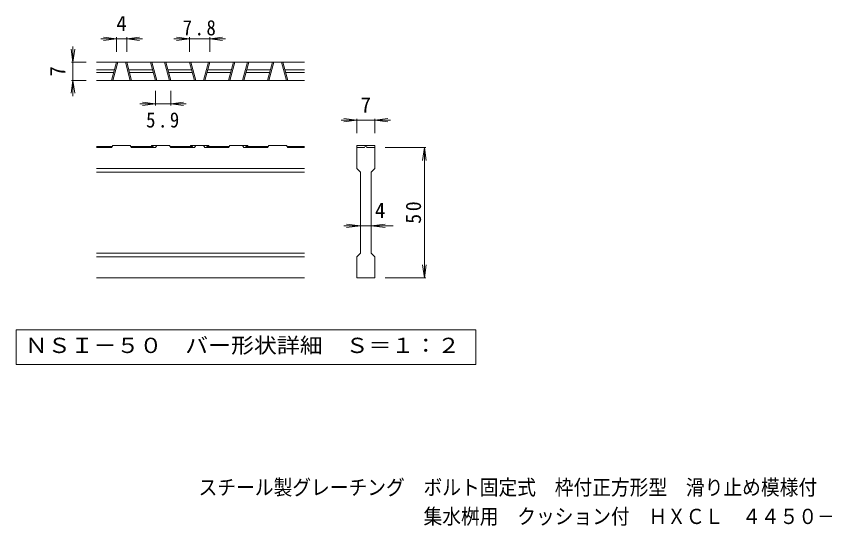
# Model space of a CAD drawing. Units: millimetres on the paper, enlarged 6 times, with parts at other scales. Extents: x -841 to 962, y -827 to 765.
# Drawn here: x -722 to 210, y -827 to -240 of the extents above; entities that cross this region are included whole.
import ezdxf
from ezdxf.enums import TextEntityAlignment as Align

# ---------------------------------------------------------------- set-up
doc = ezdxf.new("R2010")
doc.units = ezdxf.units.MM
doc.header["$LTSCALE"] = 6
for name, color, linetype, lineweight in [('D-0', 7, 'Continuous', 9), ('D-2', 3, 'Continuous', 9), ('D-4', 7, 'Continuous', 9)]:
    doc.layers.add(name, color=color, linetype=linetype, lineweight=lineweight)
doc.layers.add('F-5_F-5ﾚｲﾔ', color=2, linetype='Continuous')
doc.styles.add('ＭＳ ゴシック', font='')
doc.styles.get('ＭＳ ゴシック').set_extended_font_data('MS Gothic')

msp = doc.modelspace()

# ---------------------------------------------------------------- linework, layer by layer
at = {"layer": 'D-0'}
msp.add_lwpolyline([(-721.873, -601.733), (-721.873, -641.604), (-191.888, -641.604), (-191.888, -601.733)], close=True, dxfattribs=at)
at = {"layer": 'D-2'}
for p, q in [((-389.38, -293.332), (-629.38, -293.332)), ((-612.036, -314.333), (-606.409, -293.332)), ((-610.483, -314.333), (-604.856, -293.332)), ((-590.335, -314.333), (-595.962, -293.332)), ((-588.782, -314.333), (-594.409, -293.332)), ((-567.036, -293.332), (-561.409, -314.333)), ((-565.483, -293.332), (-559.856, -314.333)), ((-545.335, -314.333), (-550.962, -293.332)), ((-543.782, -314.333), (-549.409, -293.332)), ((-522.036, -293.332), (-516.409, -314.333)), ((-520.483, -293.332), (-514.856, -314.333)), ((-500.335, -293.332), (-505.962, -314.333)), ((-498.782, -293.332), (-504.409, -314.333)), ((-477.036, -314.333), (-471.409, -293.332)), ((-475.483, -314.333), (-469.856, -293.332)), ((-455.335, -293.332), (-460.962, -314.333)), ((-453.782, -293.332), (-459.409, -314.333)), ((-432.036, -314.333), (-426.409, -293.332)), ((-430.483, -314.333), (-424.856, -293.332)), ((-410.335, -314.333), (-415.962, -293.332)), ((-408.782, -314.333), (-414.409, -293.332)), ((-629.38, -302.333), (-608.821, -302.333)), ((-629.38, -305.333), (-609.625, -305.333)), ((-591.998, -302.333), (-564.625, -302.333)), ((-591.194, -305.333), (-563.821, -305.333)), ((-546.998, -302.333), (-519.625, -302.333)), ((-546.194, -305.333), (-518.821, -305.333)), ((-501.998, -305.333), (-474.625, -305.333)), ((-501.194, -302.333), (-473.821, -302.333)), ((-456.998, -305.333), (-429.625, -305.333)), ((-456.194, -302.333), (-428.821, -302.333)), ((-411.998, -302.333), (-389.38, -302.333)), ((-411.194, -305.333), (-389.38, -305.333)), ((-389.38, -314.333), (-629.38, -314.333)), ((-611.26, -390.533), (-629.38, -390.533)), ((-612.036, -391.733), (-610.483, -389.333)), ((-590.335, -389.333), (-610.483, -389.333)), ((-590.335, -389.333), (-588.782, -391.733)), ((-563.821, -390.533), (-589.559, -390.533)), ((-565.483, -389.333), (-566.26, -390.533)), ((-545.335, -389.333), (-565.483, -389.333)), ((-563.821, -390.533), (-563.821, -391.733)), ((-559.856, -389.333), (-561.409, -391.733)), ((-545.335, -389.333), (-543.782, -391.733)), ((-518.821, -390.533), (-544.559, -390.533)), ((-521.26, -390.533), (-520.483, -389.333)), ((-500.335, -389.333), (-520.483, -389.333)), ((-518.821, -390.533), (-518.821, -391.733)), ((-516.409, -391.733), (-514.856, -389.333)), ((-505.962, -389.333), (-504.409, -391.733)), ((-501.998, -390.533), (-501.998, -391.733)), ((-476.26, -390.533), (-501.998, -390.533)), ((-499.559, -390.533), (-500.335, -389.333)), ((-475.483, -389.333), (-477.036, -391.733)), ((-475.483, -389.333), (-455.335, -389.333)), ((-460.962, -389.333), (-459.409, -391.733)), ((-456.998, -390.533), (-431.26, -390.533)), ((-456.998, -390.533), (-456.998, -391.733)), ((-455.335, -389.333), (-454.559, -390.533)), ((-430.483, -389.333), (-432.036, -391.733)), ((-430.483, -389.333), (-410.335, -389.333)), ((-408.782, -391.733), (-410.335, -389.333)), ((-409.559, -390.533), (-389.38, -390.533)), ((-329.38, -389.333), (-329.38, -391.733)), ((-318.911, -390.533), (-318.85, -390.533)), ((-612.036, -391.733), (-629.38, -391.733)), ((-561.409, -391.733), (-588.782, -391.733)), ((-516.409, -391.733), (-543.782, -391.733)), ((-477.036, -391.733), (-504.409, -391.733)), ((-432.036, -391.733), (-459.409, -391.733)), ((-408.782, -391.733), (-389.38, -391.733)), ((-329.38, -415.733), (-329.38, -391.733)), ((-329.38, -391.733), (-320.38, -391.733)), ((-317.38, -391.733), (-308.38, -391.733)), ((-308.38, -391.733), (-308.38, -415.733)), ((-389.38, -415.733), (-629.38, -415.733)), ((-329.38, -415.733), (-324.88, -420.233)), ((-312.881, -420.233), (-308.38, -415.733)), ((-389.38, -420.233), (-629.38, -420.233)), ((-324.88, -513.233), (-324.88, -420.233)), ((-312.881, -420.233), (-312.881, -513.233)), ((-389.38, -513.233), (-629.38, -513.233)), ((-389.38, -517.733), (-629.38, -517.733)), ((-329.38, -517.733), (-324.88, -513.233)), ((-329.38, -541.733), (-329.38, -517.733)), ((-312.881, -513.233), (-308.38, -517.733)), ((-308.38, -517.733), (-308.38, -541.733)), ((-389.38, -541.733), (-629.38, -541.733)), ((-308.38, -541.733), (-329.38, -541.733))]:
    msp.add_line(p, q, dxfattribs=at)
msp.add_lwpolyline([(-329.38, -389.333), (-308.38, -389.333), (-308.38, -391.733)], dxfattribs=at)
for centre, start, end in [((-318.911, -392.033), 90, 168.46303), ((-318.85, -392.033), 11.53696, 90)]:
    msp.add_arc(centre, 1.5, start, end, dxfattribs=at)
at = {"layer": 'D-4'}
for p, q in [((-606.409, -266.332), (-624.409, -266.332)), ((-606.409, -266.332), (-621.281, -264.375)), ((-606.409, -266.332), (-621.281, -268.29)), ((-606.409, -264.532), (-606.409, -281.332)), ((-606.409, -266.332), (-594.409, -266.332)), ((-594.409, -266.332), (-579.537, -264.375)), ((-594.409, -264.532), (-594.409, -281.332)), ((-594.409, -266.332), (-579.537, -268.29)), ((-594.409, -266.332), (-576.409, -266.332)), ((-522.036, -266.332), (-540.036, -266.332)), ((-522.036, -266.332), (-536.908, -264.375)), ((-522.036, -266.332), (-536.908, -268.29)), ((-522.036, -264.532), (-522.036, -281.332)), ((-522.036, -266.332), (-498.782, -266.332)), ((-498.782, -266.332), (-483.911, -264.375)), ((-498.782, -264.532), (-498.782, -281.332)), ((-498.782, -266.332), (-483.911, -268.29)), ((-498.782, -266.332), (-480.782, -266.332)), ((-656.38, -293.332), (-658.338, -278.461)), ((-656.38, -293.332), (-656.38, -275.332)), ((-656.38, -293.332), (-654.422, -278.461)), ((-658.18, -293.332), (-641.38, -293.332)), ((-656.38, -293.332), (-656.38, -314.333)), ((-656.38, -314.333), (-658.338, -329.204)), ((-658.18, -314.333), (-641.38, -314.333)), ((-656.38, -314.333), (-654.422, -329.204)), ((-656.38, -314.333), (-656.38, -332.333)), ((-561.409, -343.133), (-561.409, -326.333)), ((-543.782, -343.133), (-543.782, -326.333)), ((-561.409, -341.333), (-579.409, -341.333)), ((-561.409, -341.333), (-576.281, -339.375)), ((-561.409, -341.333), (-576.281, -343.291)), ((-543.782, -341.333), (-528.911, -343.291)), ((-543.782, -341.333), (-525.782, -341.333)), ((-329.38, -360.233), (-347.38, -360.233)), ((-329.38, -360.233), (-344.252, -358.275)), ((-329.38, -360.233), (-344.252, -362.191)), ((-329.38, -358.433), (-329.38, -375.233)), ((-308.38, -360.233), (-329.38, -360.233)), ((-308.38, -360.233), (-293.509, -358.275)), ((-308.38, -358.433), (-308.38, -375.233)), ((-308.38, -360.233), (-293.509, -362.191)), ((-308.38, -360.233), (-290.38, -360.233)), ((-249.58, -391.733), (-296.38, -391.733)), ((-251.38, -391.733), (-253.338, -406.604)), ((-251.38, -391.733), (-249.422, -406.604)), ((-251.38, -541.733), (-251.38, -391.733)), ((-324.88, -481.733), (-344.38, -481.733)), ((-324.88, -481.733), (-341.252, -479.775)), ((-324.88, -481.733), (-341.252, -483.69)), ((-312.881, -481.733), (-324.88, -481.733)), ((-312.881, -481.733), (-296.509, -479.775)), ((-312.881, -481.733), (-296.509, -483.69)), ((-312.881, -481.733), (-287.381, -481.733)), ((-251.38, -541.733), (-253.338, -526.861)), ((-251.38, -541.733), (-249.422, -526.861)), ((-249.58, -541.733), (-296.38, -541.733))]:
    msp.add_line(p, q, dxfattribs=at)
msp.add_lwpolyline([(-561.409, -341.333), (-543.782, -341.333), (-528.911, -339.375)], dxfattribs=at)

# ---------------------------------------------------------------- texts
at = {"layer": 'D-0', "color": 2, "style": 'ＭＳ ゴシック', "width": 1.1}
msp.add_text('ＮＳＩ－５０\u3000バー形状詳細\u3000Ｓ＝１：２', height=17.6, dxfattribs=at).set_placement((-711.88, -633.668), align=Align.BOTTOM_LEFT)
at = {"layer": 'D-4', "color": 2, "style": 'ＭＳ ゴシック'}
for s, p in [('4', (-606.409, -262.732)), ('7', (-324.88, -356.633)), ('4', (-308.38, -478.133))]:
    msp.add_text(s, height=17.6, dxfattribs=at).set_placement(p, align=Align.BOTTOM_LEFT)
msp.add_text('7', height=17.6, rotation=90, dxfattribs=at).set_placement((-659.98, -309.833), align=Align.BOTTOM_LEFT)
at = {"layer": 'D-4', "color": 2, "char_height": 17.6, "attachment_point": 7, "style": 'ＭＳ ゴシック'}
for s, insert in [('\\T1.27;\\W0.9;7.8', (-529.909, -262.732)), ('\\T1.27;\\W0.9;5.9', (-572.096, -368.933))]:
    msp.add_mtext(s, dxfattribs=dict(at, insert=insert))
at = {"layer": 'D-4', "color": 2, "insert": (-254.98, -479.483), "char_height": 17.6, "attachment_point": 7, "rotation": 90, "style": 'ＭＳ ゴシック'}
msp.add_mtext('\\T1.27;\\W0.95;50', dxfattribs=at)
at = {"layer": 'F-5_F-5ﾚｲﾔ', "style": 'ＭＳ ゴシック', "width": 0.9}
for s, p in [('スチール製グレーチング\u3000ボルト固定式\u3000枠付正方形型\u3000滑り止め模様付', (-511.641, -797.213)), ('集水桝用\u3000クッション付\u3000ＨＸＣＬ\u3000４４５０－ｂ', (-252.375, -830.689))]:
    msp.add_text(s, height=17.6, dxfattribs=at).set_placement(p, align=Align.BOTTOM_LEFT)

doc.saveas('drawing.dxf')
